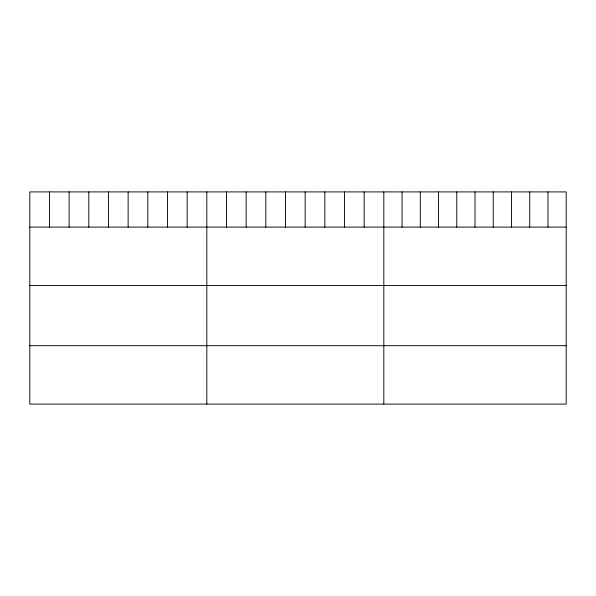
<?xml version="1.0" encoding="UTF-8"?>
<svg xmlns="http://www.w3.org/2000/svg" width="596" height="596" viewBox="0 0 596 596"><rect width="100%" height="100%" fill="white"/><g stroke="black" fill="none" stroke-linecap="round" stroke-linejoin="round"><path stroke-width="0.89" d="M566.2 227.098L566.2 404.088L29.8 404.088L29.8 191.912L566.2 191.912L566.2 227.098L29.8 227.098M29.8 285.506L566.2 285.506M29.8 345.68L566.2 345.68M547.962 191.912L547.962 227.098M529.725 191.912L529.725 227.098M511.487 191.912L511.487 227.098M493.25 191.912L493.25 227.098M475.012 191.912L475.012 227.098M456.774 191.912L456.774 227.098M438.537 191.912L438.537 227.098M420.299 191.912L420.299 227.098M402.062 191.912L402.062 227.098M383.824 191.912L383.824 404.088M364.156 191.912L364.156 227.098M344.488 191.912L344.488 227.098M324.82 191.912L324.82 227.098M305.152 191.912L305.152 227.098M285.484 191.912L285.484 227.098M265.816 191.912L265.816 227.098M246.148 191.912L246.148 227.098M226.48 191.912L226.48 227.098M206.812 191.912L206.812 404.088M187.144 191.912L187.144 227.098M167.476 191.912L167.476 227.098M147.808 191.912L147.808 227.098M128.14 191.912L128.14 227.098M108.472 191.912L108.472 227.098M88.804 191.912L88.804 227.098M69.136 191.912L69.136 227.098M49.468 191.912L49.468 227.098"/></g></svg>
